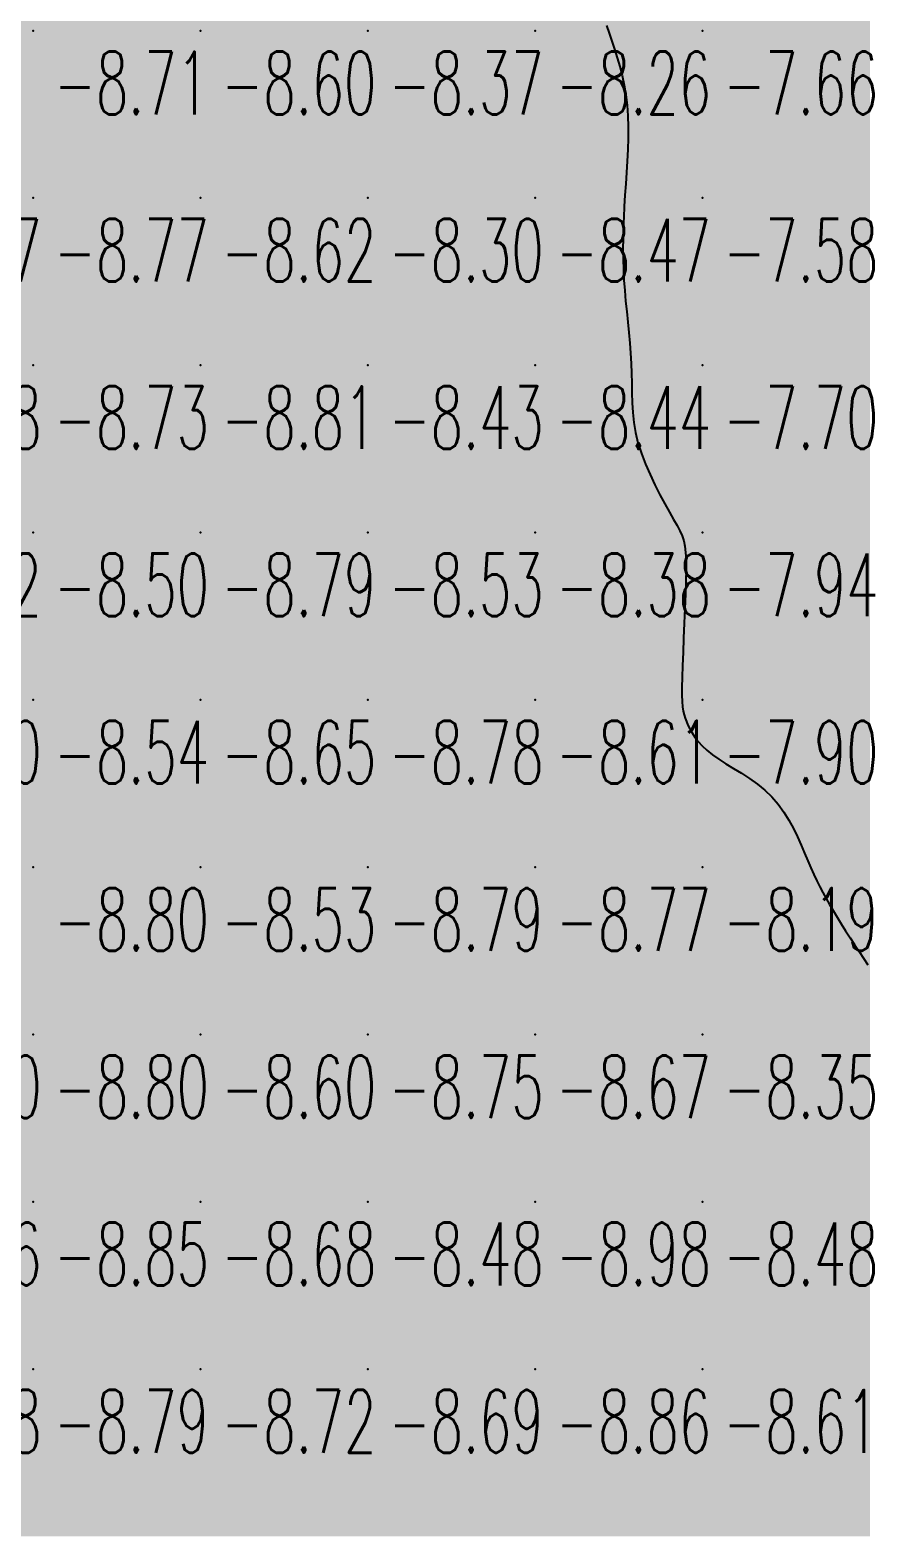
# Model space of a CAD drawing. Header units: millimetres. Extents: x 88261 to 90953, y 390274 to 392322.
# Drawn here: x 90140.1 to 90190.1, y 391077.4 to 391167.3 of the extents above; entities that cross this region are included whole.
import ezdxf
from ezdxf.enums import TextEntityAlignment as Align

# ---------------------------------------------------------------- set-up
doc = ezdxf.new("R2010")
doc.units = ezdxf.units.MM
doc.header["$LTSCALE"] = 25
for name, color, linetype in [('CN_03_00', 7, 'Continuous'), ('COTEAlt', 7, 'Continuous'), ('TN_COLORIAGE', 7, 'Continuous')]:
    doc.layers.add(name, color=color, linetype=linetype)
doc.styles.add('Simplex 1.0', font='Simplex.shx', dxfattribs={"width": 0.99, "height": 2.5})
doc.styles.get("Standard").update_dxf_attribs({"font": 'times.ttf'})

# ---------------------------------------------------------------- blocks, each defined once
blk = doc.blocks.new('COTE')
at = {"color": 0}
blk.add_point((0, 0), dxfattribs=at)
at = {"layer": 'COTEAlt'}
blk.add_attdef('ALT', text='', height=3.75, dxfattribs=at).set_placement((1.25, -1.25), align=Align.TOP_LEFT)

msp = doc.modelspace()

# ---------------------------------------------------------------- linework, layer by layer
at = {"layer": 'CN_03_00', "elevation": -8, "flags": 128}
msp.add_lwpolyline([(90174.503, 391167.541), (90174.663, 391167.085), (90174.826, 391166.614), (90174.991, 391166.128), (90175.153, 391165.623), (90175.306, 391165.101), (90175.446, 391164.557), (90175.569, 391163.993), (90175.67, 391163.405), (90175.744, 391162.793), (90175.789, 391162.156), (90175.807, 391161.498), (90175.802, 391160.824), (90175.78, 391160.14), (90175.746, 391159.45), (90175.703, 391158.761), (90175.657, 391158.076), (90175.611, 391157.401), (90175.571, 391156.74), (90175.538, 391156.091), (90175.512, 391155.453), (90175.496, 391154.823), (90175.491, 391154.198), (90175.496, 391153.576), (90175.515, 391152.955), (90175.547, 391152.332), (90175.594, 391151.705), (90175.651, 391151.076), (90175.715, 391150.446), (90175.781, 391149.817), (90175.845, 391149.192), (90175.904, 391148.571), (90175.952, 391147.958), (90175.986, 391147.353), (90176.004, 391146.759), (90176.013, 391146.171), (90176.021, 391145.587), (90176.039, 391145.004), (90176.076, 391144.417), (90176.14, 391143.824), (90176.242, 391143.221), (90176.39, 391142.603), (90176.59, 391141.972), (90176.834, 391141.334), (90177.109, 391140.703), (90177.403, 391140.088), (90177.704, 391139.502), (90177.998, 391138.955), (90178.275, 391138.46), (90178.521, 391138.026), (90178.727, 391137.661), (90178.894, 391137.344), (90179.025, 391137.049), (90179.123, 391136.752), (90179.193, 391136.426), (90179.237, 391136.046), (90179.259, 391135.587), (90179.262, 391135.023), (90179.25, 391134.338), (90179.227, 391133.555), (90179.195, 391132.705), (90179.157, 391131.821), (90179.119, 391130.935), (90179.082, 391130.079), (90179.05, 391129.284), (90179.027, 391128.584), (90179.015, 391128.001), (90179.015, 391127.526), (90179.028, 391127.142), (90179.053, 391126.83), (90179.091, 391126.573), (90179.142, 391126.352), (90179.206, 391126.151), (90179.284, 391125.95), (90179.376, 391125.736), (90179.487, 391125.507), (90179.621, 391125.267), (90179.785, 391125.016), (90179.983, 391124.758), (90180.221, 391124.494), (90180.503, 391124.228), (90180.834, 391123.961), (90181.218, 391123.694), (90181.644, 391123.424), (90182.1, 391123.145), (90182.574, 391122.852), (90183.052, 391122.54), (90183.523, 391122.204), (90183.975, 391121.839), (90184.393, 391121.439), (90184.77, 391121.002), (90185.106, 391120.534), (90185.407, 391120.045), (90185.676, 391119.545), (90185.919, 391119.042), (90186.14, 391118.546), (90186.345, 391118.066), (90186.536, 391117.612), (90186.719, 391117.19), (90186.898, 391116.796), (90187.075, 391116.424), (90187.254, 391116.066), (90187.438, 391115.715), (90187.63, 391115.365), (90187.834, 391115.01), (90188.052, 391114.641), (90188.288, 391114.254), (90188.537, 391113.852), (90188.796, 391113.441), (90189.062, 391113.024), (90189.331, 391112.608), (90189.598, 391112.197), (90189.86, 391111.795), (90190.113, 391111.409)], dxfattribs=at)
at = {"layer": 'TN_COLORIAGE', "color": 171}
for points in [[(90130.249, 391177.239, -8.399), (90130.249, 391167.239, -8.399), (90140.249, 391177.239, -8.399)], [(90130.249, 391167.239, -8.399), (90140.249, 391167.239, -8.399), (90140.249, 391177.239, -8.399)], [(90140.249, 391177.239, -8.425), (90140.249, 391167.239, -8.425), (90150.249, 391177.239, -8.425)], [(90140.249, 391167.239, -8.425), (90150.249, 391167.239, -8.425), (90150.249, 391177.239, -8.425)], [(90150.249, 391167.239, -8.506), (90160.249, 391167.239, -8.506), (90160.249, 391177.239, -8.506)], [(90150.249, 391177.239, -8.506), (90150.249, 391167.239, -8.506), (90160.249, 391177.239, -8.506)], [(90160.249, 391177.239, -8), (90166.905, 391177.239, -8), (90160.249, 391167.239, -8), (90166.169, 391173.159, -8)], [(90160.249, 391167.239, -8), (90166.169, 391173.159, -8), (90170.249, 391167.239, -8), (90170.249, 391172.306, -8)], [(90173.494, 391170.484, -8.261), (90170.249, 391172.306, -8.261), (90170.249, 391167.239, -8.261)], [(90173.494, 391170.484, -8.261), (90174.601, 391167.239, -8.261), (90170.249, 391167.239, -8.261)], [(90130.249, 391167.239, -8.705), (90130.249, 391157.239, -8.705), (90140.249, 391167.239, -8.705)], [(90130.249, 391157.239, -8.705), (90140.249, 391157.239, -8.705), (90140.249, 391167.239, -8.705)], [(90140.249, 391167.239, -8.595), (90140.249, 391157.239, -8.595), (90150.249, 391167.239, -8.595)], [(90140.249, 391157.239, -8.595), (90150.249, 391157.239, -8.595), (90150.249, 391167.239, -8.595)], [(90150.249, 391157.239, -8.369), (90160.249, 391157.239, -8.369), (90160.249, 391167.239, -8.369)], [(90150.249, 391167.239, -8.369), (90150.249, 391157.239, -8.369), (90160.249, 391167.239, -8.369)], [(90160.249, 391157.239, -8.261), (90170.249, 391157.239, -8.261), (90170.249, 391167.239, -8.261)], [(90160.249, 391167.239, -8.261), (90160.249, 391157.239, -8.261), (90170.249, 391167.239, -8.261)], [(90170.249, 391157.239, -8), (90176.079, 391163.069, -8), (90170.249, 391167.239, -8), (90174.601, 391167.239, -8)], [(90175.55, 391157.239, -8.474), (90176.079, 391163.069, -8.474), (90170.249, 391157.239, -8.474)], [(90130.249, 391157.239, -8.774), (90130.249, 391147.239, -8.774), (90140.249, 391157.239, -8.774)], [(90130.249, 391147.239, -8.774), (90140.249, 391147.239, -8.774), (90140.249, 391157.239, -8.774)], [(90140.249, 391157.239, -8.617), (90140.249, 391147.239, -8.617), (90150.249, 391157.239, -8.617)], [(90140.249, 391147.239, -8.617), (90150.249, 391147.239, -8.617), (90150.249, 391157.239, -8.617)], [(90150.249, 391147.239, -8.295), (90160.249, 391147.239, -8.295), (90160.249, 391157.239, -8.295)], [(90150.249, 391157.239, -8.295), (90150.249, 391147.239, -8.295), (90160.249, 391157.239, -8.295)], [(90160.249, 391147.239, -8.474), (90170.249, 391147.239, -8.474), (90170.249, 391157.239, -8.474)], [(90160.249, 391157.239, -8.474), (90160.249, 391147.239, -8.474), (90170.249, 391157.239, -8.474)], [(90170.249, 391157.239, -8), (90175.55, 391157.239, -8), (90170.249, 391147.239, -8), (90175.387, 391152.378, -8)], [(90175.387, 391152.378, -8.444), (90176.184, 391147.239, -8.444), (90170.249, 391147.239, -8.444)], [(90130.249, 391147.239, -8.732), (90130.249, 391137.239, -8.732), (90140.249, 391147.239, -8.732)], [(90130.249, 391137.239, -8.732), (90140.249, 391137.239, -8.732), (90140.249, 391147.239, -8.732)], [(90140.249, 391147.239, -8.81), (90140.249, 391137.239, -8.81), (90150.249, 391147.239, -8.81)], [(90140.249, 391137.239, -8.81), (90150.249, 391137.239, -8.81), (90150.249, 391147.239, -8.81)], [(90150.249, 391137.239, -8.434), (90160.249, 391137.239, -8.434), (90160.249, 391147.239, -8.434)], [(90150.249, 391147.239, -8.434), (90150.249, 391137.239, -8.434), (90160.249, 391147.239, -8.434)], [(90160.249, 391137.239, -8.444), (90170.249, 391137.239, -8.444), (90170.249, 391147.239, -8.444)], [(90160.249, 391147.239, -8.444), (90160.249, 391137.239, -8.444), (90170.249, 391147.239, -8.444)], [(90170.249, 391147.239, -8), (90176.184, 391147.239, -8), (90170.249, 391137.239, -8), (90175.795, 391142.785, -8)], [(90175.795, 391142.785, -8.378), (90178.977, 391137.239, -8.378), (90170.249, 391137.239, -8.378)], [(90130.249, 391137.239, -8.501), (90130.249, 391127.239, -8.501), (90140.249, 391137.239, -8.501)], [(90130.249, 391127.239, -8.501), (90140.249, 391127.239, -8.501), (90140.249, 391137.239, -8.501)], [(90140.249, 391137.239, -8.788), (90140.249, 391127.239, -8.788), (90150.249, 391137.239, -8.788)], [(90140.249, 391127.239, -8.788), (90150.249, 391127.239, -8.788), (90150.249, 391137.239, -8.788)], [(90150.249, 391127.239, -8.533), (90160.249, 391127.239, -8.533), (90160.249, 391137.239, -8.533)], [(90150.249, 391137.239, -8.533), (90150.249, 391127.239, -8.533), (90160.249, 391137.239, -8.533)], [(90160.249, 391127.239, -8.378), (90170.249, 391127.239, -8.378), (90170.249, 391137.239, -8.378)], [(90160.249, 391137.239, -8.378), (90160.249, 391127.239, -8.378), (90170.249, 391137.239, -8.378)], [(90170.249, 391127.239, -8), (90179.424, 391136.415, -8), (90170.249, 391137.239, -8), (90178.977, 391137.239, -8)], [(90178.899, 391127.239, -8.614), (90179.424, 391136.415, -8.614), (90170.249, 391127.239, -8.614)], [(90130.249, 391127.239, -8.545), (90130.249, 391117.239, -8.545), (90140.249, 391127.239, -8.545)], [(90130.249, 391117.239, -8.545), (90140.249, 391117.239, -8.545), (90140.249, 391127.239, -8.545)], [(90140.249, 391127.239, -8.655), (90140.249, 391117.239, -8.655), (90150.249, 391127.239, -8.655)], [(90140.249, 391117.239, -8.655), (90150.249, 391117.239, -8.655), (90150.249, 391127.239, -8.655)], [(90150.249, 391117.239, -8.782), (90160.249, 391117.239, -8.782), (90160.249, 391127.239, -8.782)], [(90150.249, 391127.239, -8.782), (90150.249, 391117.239, -8.782), (90160.249, 391127.239, -8.782)], [(90160.249, 391117.239, -8.614), (90170.249, 391117.239, -8.614), (90170.249, 391127.239, -8.614)], [(90160.249, 391127.239, -8.614), (90160.249, 391117.239, -8.614), (90170.249, 391127.239, -8.614)], [(90170.249, 391117.239, -8), (90179.139, 391126.13, -8), (90170.249, 391127.239, -8), (90178.899, 391127.239, -8)], [(90170.249, 391117.239, -8), (90179.139, 391126.13, -8), (90180.249, 391117.239, -8), (90180.249, 391123.943, -8)], [(90184.872, 391121.863, -8.195), (90180.249, 391123.943, -8.195), (90180.249, 391117.239, -8.195)], [(90184.872, 391121.863, -8.195), (90186.621, 391117.239, -8.195), (90180.249, 391117.239, -8.195)], [(90130.249, 391117.239, -8.798), (90130.249, 391107.239, -8.798), (90140.249, 391117.239, -8.798)], [(90130.249, 391107.239, -8.798), (90140.249, 391107.239, -8.798), (90140.249, 391117.239, -8.798)], [(90140.249, 391117.239, -8.527), (90140.249, 391107.239, -8.527), (90150.249, 391117.239, -8.527)], [(90140.249, 391107.239, -8.527), (90150.249, 391107.239, -8.527), (90150.249, 391117.239, -8.527)], [(90150.249, 391107.239, -8.787), (90160.249, 391107.239, -8.787), (90160.249, 391117.239, -8.787)], [(90150.249, 391117.239, -8.787), (90150.249, 391107.239, -8.787), (90160.249, 391117.239, -8.787)], [(90160.249, 391107.239, -8.767), (90170.249, 391107.239, -8.767), (90170.249, 391117.239, -8.767)], [(90160.249, 391117.239, -8.767), (90160.249, 391107.239, -8.767), (90170.249, 391117.239, -8.767)], [(90170.249, 391107.239, -8.195), (90180.249, 391107.239, -8.195), (90180.249, 391117.239, -8.195)], [(90170.249, 391117.239, -8.195), (90170.249, 391107.239, -8.195), (90180.249, 391117.239, -8.195)], [(90180.249, 391107.239, -8), (90187.861, 391114.852, -8), (90180.249, 391117.239, -8), (90186.621, 391117.239, -8)], [(90180.249, 391107.239, -8), (90187.861, 391114.852, -8), (90190.249, 391107.239, -8), (90190.249, 391111.197, -8)], [(90130.249, 391107.239, -8.803), (90130.249, 391097.239, -8.803), (90140.249, 391107.239, -8.803)], [(90130.249, 391097.239, -8.803), (90140.249, 391097.239, -8.803), (90140.249, 391107.239, -8.803)], [(90140.249, 391107.239, -8.605), (90140.249, 391097.239, -8.605), (90150.249, 391107.239, -8.605)], [(90140.249, 391097.239, -8.605), (90150.249, 391097.239, -8.605), (90150.249, 391107.239, -8.605)], [(90150.249, 391097.239, -8.747), (90160.249, 391097.239, -8.747), (90160.249, 391107.239, -8.747)], [(90150.249, 391107.239, -8.747), (90150.249, 391097.239, -8.747), (90160.249, 391107.239, -8.747)], [(90160.249, 391097.239, -8.673), (90170.249, 391097.239, -8.673), (90170.249, 391107.239, -8.673)], [(90160.249, 391107.239, -8.673), (90160.249, 391097.239, -8.673), (90170.249, 391107.239, -8.673)], [(90170.249, 391097.239, -8.354), (90180.249, 391097.239, -8.354), (90180.249, 391107.239, -8.354)], [(90170.249, 391107.239, -8.354), (90170.249, 391097.239, -8.354), (90180.249, 391107.239, -8.354)], [(90180.249, 391097.239, -8.073), (90190.249, 391097.239, -8.073), (90190.249, 391107.239, -8.073)], [(90180.249, 391107.239, -8.073), (90180.249, 391097.239, -8.073), (90190.249, 391107.239, -8.073)], [(90135.731, 391092.721, -8.661), (90130.249, 391090.716, -8.661), (90140.249, 391097.239, -8.661), (90130.249, 391097.239, -8.661)], [(90135.731, 391092.721, -8.788), (90134.847, 391087.239, -8.788), (90140.249, 391097.239, -8.788), (90140.249, 391087.239, -8.788)], [(90140.249, 391097.239, -8.682), (90140.249, 391087.239, -8.682), (90150.249, 391097.239, -8.682)], [(90140.249, 391087.239, -8.682), (90150.249, 391087.239, -8.682), (90150.249, 391097.239, -8.682)], [(90150.249, 391087.239, -8.485), (90160.249, 391087.239, -8.485), (90160.249, 391097.239, -8.485)], [(90150.249, 391097.239, -8.485), (90150.249, 391087.239, -8.485), (90160.249, 391097.239, -8.485)], [(90160.249, 391087.239, -8.979), (90170.249, 391087.239, -8.979), (90170.249, 391097.239, -8.979)], [(90160.249, 391097.239, -8.979), (90160.249, 391087.239, -8.979), (90170.249, 391097.239, -8.979)], [(90170.249, 391087.239, -8.482), (90180.249, 391087.239, -8.482), (90180.249, 391097.239, -8.482)], [(90170.249, 391097.239, -8.482), (90170.249, 391087.239, -8.482), (90180.249, 391097.239, -8.482)], [(90180.249, 391087.239, -8.34), (90190.249, 391087.239, -8.34), (90190.249, 391097.239, -8.34)], [(90180.249, 391097.239, -8.34), (90180.249, 391087.239, -8.34), (90190.249, 391097.239, -8.34)], [(90130.249, 391078.902, -8.788), (90134.847, 391087.239, -8.788), (90130.249, 391077.239, -8.788), (90140.249, 391087.239, -8.788)], [(90130.249, 391077.239, -8.788), (90140.249, 391077.239, -8.788), (90140.249, 391087.239, -8.788)], [(90140.249, 391087.239, -8.725), (90140.249, 391077.239, -8.725), (90150.249, 391087.239, -8.725)], [(90140.249, 391077.239, -8.725), (90150.249, 391077.239, -8.725), (90150.249, 391087.239, -8.725)], [(90150.249, 391077.239, -8.692), (90160.249, 391077.239, -8.692), (90160.249, 391087.239, -8.692)], [(90150.249, 391087.239, -8.692), (90150.249, 391077.239, -8.692), (90160.249, 391087.239, -8.692)], [(90160.249, 391077.239, -8.863), (90170.249, 391077.239, -8.863), (90170.249, 391087.239, -8.863)], [(90160.249, 391087.239, -8.863), (90160.249, 391077.239, -8.863), (90170.249, 391087.239, -8.863)], [(90170.249, 391077.239, -8.614), (90180.249, 391077.239, -8.614), (90180.249, 391087.239, -8.614)], [(90170.249, 391087.239, -8.614), (90170.249, 391077.239, -8.614), (90180.249, 391087.239, -8.614)], [(90180.249, 391077.239, -8.189), (90190.249, 391077.239, -8.189), (90190.249, 391087.239, -8.189)], [(90180.249, 391087.239, -8.189), (90180.249, 391077.239, -8.189), (90190.249, 391087.239, -8.189)]]:
    msp.add_solid(points, dxfattribs=at)
at = {"layer": 'TN_COLORIAGE', "color": 161}
for points in [[(90174.601, 391167.239, -7.457), (90173.494, 391170.484, -7.457), (90180.249, 391167.239, -7.457), (90180.249, 391177.239, -7.457)], [(90180.249, 391167.239, -7.165), (90190.249, 391167.239, -7.165), (90190.249, 391177.239, -7.165)], [(90180.249, 391177.239, -7.165), (90180.249, 391167.239, -7.165), (90190.249, 391177.239, -7.165)], [(90174.601, 391167.239, -7.661), (90176.079, 391163.069, -7.661), (90180.249, 391167.239, -7.661)], [(90176.079, 391163.069, -7.58), (90175.55, 391157.239, -7.58), (90180.249, 391167.239, -7.58), (90180.249, 391157.239, -7.58)], [(90180.249, 391157.239, -7.517), (90190.249, 391157.239, -7.517), (90190.249, 391167.239, -7.517)], [(90180.249, 391167.239, -7.517), (90180.249, 391157.239, -7.517), (90190.249, 391167.239, -7.517)], [(90176.184, 391147.239, -7.58), (90175.387, 391152.378, -7.58), (90180.249, 391147.239, -7.58), (90180.249, 391157.239, -7.58)], [(90175.387, 391152.378, -7.58), (90175.55, 391157.239, -7.58), (90180.249, 391157.239, -7.58)], [(90180.249, 391147.239, -7.634), (90190.249, 391147.239, -7.634), (90190.249, 391157.239, -7.634)], [(90180.249, 391157.239, -7.634), (90180.249, 391147.239, -7.634), (90190.249, 391157.239, -7.634)], [(90178.977, 391137.239, -7.696), (90175.795, 391142.785, -7.696), (90180.249, 391137.239, -7.696), (90180.249, 391147.239, -7.696)], [(90175.795, 391142.785, -7.696), (90176.184, 391147.239, -7.696), (90180.249, 391147.239, -7.696)], [(90180.249, 391137.239, -7.639), (90190.249, 391137.239, -7.639), (90190.249, 391147.239, -7.639)], [(90180.249, 391147.239, -7.639), (90180.249, 391137.239, -7.639), (90190.249, 391147.239, -7.639)], [(90179.424, 391136.415, -7.904), (90178.899, 391127.239, -7.904), (90180.249, 391137.239, -7.904), (90180.249, 391127.239, -7.904)], [(90178.977, 391137.239, -7.945), (90179.424, 391136.415, -7.945), (90180.249, 391137.239, -7.945)], [(90180.249, 391127.239, -7.653), (90190.249, 391127.239, -7.653), (90190.249, 391137.239, -7.653)], [(90180.249, 391137.239, -7.653), (90180.249, 391127.239, -7.653), (90190.249, 391137.239, -7.653)], [(90178.899, 391127.239, -7.904), (90179.139, 391126.13, -7.904), (90180.249, 391127.239, -7.904)], [(90180.249, 391123.943, -7.904), (90179.139, 391126.13, -7.904), (90180.249, 391127.239, -7.904)], [(90180.249, 391123.943, -7.774), (90184.872, 391121.863, -7.774), (90180.249, 391127.239, -7.774), (90190.249, 391127.239, -7.774)], [(90186.621, 391117.239, -7.774), (90184.872, 391121.863, -7.774), (90190.249, 391117.239, -7.774), (90190.249, 391127.239, -7.774)], [(90186.621, 391117.239, -7.889), (90187.861, 391114.852, -7.889), (90190.249, 391117.239, -7.889)], [(90190.249, 391111.197, -7.889), (90187.861, 391114.852, -7.889), (90190.249, 391117.239, -7.889)]]:
    msp.add_solid(points, dxfattribs=at)

# ---------------------------------------------------------------- block references
at = {"layer": 'COTEAlt'}
ref = msp.add_blockref('COTE', (90140.249, 391167.239), dxfattribs=at)
ref.add_attrib('ALT', '-8.71', dxfattribs={"height": 3.75, "style": 'Simplex 1.0', "width": 0.6}).set_placement((90141.499, 391165.989), align=Align.TOP_LEFT)
ref = msp.add_blockref('COTE', (90150.249, 391167.239), dxfattribs=at)
ref.add_attrib('ALT', '-8.60', dxfattribs={"height": 3.75, "style": 'Simplex 1.0', "width": 0.6}).set_placement((90151.499, 391165.989), align=Align.TOP_LEFT)
ref = msp.add_blockref('COTE', (90160.249, 391167.239), dxfattribs=at)
ref.add_attrib('ALT', '-8.37', dxfattribs={"height": 3.75, "style": 'Simplex 1.0', "width": 0.6}).set_placement((90161.499, 391165.989), align=Align.TOP_LEFT)
ref = msp.add_blockref('COTE', (90170.249, 391167.239), dxfattribs=at)
ref.add_attrib('ALT', '-8.26', dxfattribs={"height": 3.75, "style": 'Simplex 1.0', "width": 0.6}).set_placement((90171.499, 391165.989), align=Align.TOP_LEFT)
ref = msp.add_blockref('COTE', (90180.249, 391167.239), dxfattribs=at)
ref.add_attrib('ALT', '-7.66', dxfattribs={"height": 3.75, "style": 'Simplex 1.0', "width": 0.6}).set_placement((90181.499, 391165.989), align=Align.TOP_LEFT)
ref = msp.add_blockref('COTE', (90130.249, 391157.239), dxfattribs=at)
ref.add_attrib('ALT', '-8.57', dxfattribs={"height": 3.75, "style": 'Simplex 1.0', "width": 0.6}).set_placement((90131.499, 391155.989), align=Align.TOP_LEFT)
ref = msp.add_blockref('COTE', (90140.249, 391157.239), dxfattribs=at)
ref.add_attrib('ALT', '-8.77', dxfattribs={"height": 3.75, "style": 'Simplex 1.0', "width": 0.6}).set_placement((90141.499, 391155.989), align=Align.TOP_LEFT)
ref = msp.add_blockref('COTE', (90150.249, 391157.239), dxfattribs=at)
ref.add_attrib('ALT', '-8.62', dxfattribs={"height": 3.75, "style": 'Simplex 1.0', "width": 0.6}).set_placement((90151.499, 391155.989), align=Align.TOP_LEFT)
ref = msp.add_blockref('COTE', (90160.249, 391157.239), dxfattribs=at)
ref.add_attrib('ALT', '-8.30', dxfattribs={"height": 3.75, "style": 'Simplex 1.0', "width": 0.6}).set_placement((90161.499, 391155.989), align=Align.TOP_LEFT)
ref = msp.add_blockref('COTE', (90170.249, 391157.239), dxfattribs=at)
ref.add_attrib('ALT', '-8.47', dxfattribs={"height": 3.75, "style": 'Simplex 1.0', "width": 0.6}).set_placement((90171.499, 391155.989), align=Align.TOP_LEFT)
ref = msp.add_blockref('COTE', (90180.249, 391157.239), dxfattribs=at)
ref.add_attrib('ALT', '-7.58', dxfattribs={"height": 3.75, "style": 'Simplex 1.0', "width": 0.6}).set_placement((90181.499, 391155.989), align=Align.TOP_LEFT)
ref = msp.add_blockref('COTE', (90130.249, 391147.239), dxfattribs=at)
ref.add_attrib('ALT', '-8.68', dxfattribs={"height": 3.75, "style": 'Simplex 1.0', "width": 0.6}).set_placement((90131.499, 391145.989), align=Align.TOP_LEFT)
ref = msp.add_blockref('COTE', (90140.249, 391147.239), dxfattribs=at)
ref.add_attrib('ALT', '-8.73', dxfattribs={"height": 3.75, "style": 'Simplex 1.0', "width": 0.6}).set_placement((90141.499, 391145.989), align=Align.TOP_LEFT)
ref = msp.add_blockref('COTE', (90150.249, 391147.239), dxfattribs=at)
ref.add_attrib('ALT', '-8.81', dxfattribs={"height": 3.75, "style": 'Simplex 1.0', "width": 0.6}).set_placement((90151.499, 391145.989), align=Align.TOP_LEFT)
ref = msp.add_blockref('COTE', (90160.249, 391147.239), dxfattribs=at)
ref.add_attrib('ALT', '-8.43', dxfattribs={"height": 3.75, "style": 'Simplex 1.0', "width": 0.6}).set_placement((90161.499, 391145.989), align=Align.TOP_LEFT)
ref = msp.add_blockref('COTE', (90170.249, 391147.239), dxfattribs=at)
ref.add_attrib('ALT', '-8.44', dxfattribs={"height": 3.75, "style": 'Simplex 1.0', "width": 0.6}).set_placement((90171.499, 391145.989), align=Align.TOP_LEFT)
ref = msp.add_blockref('COTE', (90180.249, 391147.239), dxfattribs=at)
ref.add_attrib('ALT', '-7.70', dxfattribs={"height": 3.75, "style": 'Simplex 1.0', "width": 0.6}).set_placement((90181.499, 391145.989), align=Align.TOP_LEFT)
ref = msp.add_blockref('COTE', (90130.249, 391137.239), dxfattribs=at)
ref.add_attrib('ALT', '-8.42', dxfattribs={"height": 3.75, "style": 'Simplex 1.0', "width": 0.6}).set_placement((90131.499, 391135.989), align=Align.TOP_LEFT)
ref = msp.add_blockref('COTE', (90140.249, 391137.239), dxfattribs=at)
ref.add_attrib('ALT', '-8.50', dxfattribs={"height": 3.75, "style": 'Simplex 1.0', "width": 0.6}).set_placement((90141.499, 391135.989), align=Align.TOP_LEFT)
ref = msp.add_blockref('COTE', (90150.249, 391137.239), dxfattribs=at)
ref.add_attrib('ALT', '-8.79', dxfattribs={"height": 3.75, "style": 'Simplex 1.0', "width": 0.6}).set_placement((90151.499, 391135.989), align=Align.TOP_LEFT)
ref = msp.add_blockref('COTE', (90160.249, 391137.239), dxfattribs=at)
ref.add_attrib('ALT', '-8.53', dxfattribs={"height": 3.75, "style": 'Simplex 1.0', "width": 0.6}).set_placement((90161.499, 391135.989), align=Align.TOP_LEFT)
ref = msp.add_blockref('COTE', (90170.249, 391137.239), dxfattribs=at)
ref.add_attrib('ALT', '-8.38', dxfattribs={"height": 3.75, "style": 'Simplex 1.0', "width": 0.6}).set_placement((90171.499, 391135.989), align=Align.TOP_LEFT)
ref = msp.add_blockref('COTE', (90180.249, 391137.239), dxfattribs=at)
ref.add_attrib('ALT', '-7.94', dxfattribs={"height": 3.75, "style": 'Simplex 1.0', "width": 0.6}).set_placement((90181.499, 391135.989), align=Align.TOP_LEFT)
ref = msp.add_blockref('COTE', (90130.249, 391127.239), dxfattribs=at)
ref.add_attrib('ALT', '-8.50', dxfattribs={"height": 3.75, "style": 'Simplex 1.0', "width": 0.6}).set_placement((90131.499, 391125.989), align=Align.TOP_LEFT)
ref = msp.add_blockref('COTE', (90140.249, 391127.239), dxfattribs=at)
ref.add_attrib('ALT', '-8.54', dxfattribs={"height": 3.75, "style": 'Simplex 1.0', "width": 0.6}).set_placement((90141.499, 391125.989), align=Align.TOP_LEFT)
ref = msp.add_blockref('COTE', (90150.249, 391127.239), dxfattribs=at)
ref.add_attrib('ALT', '-8.65', dxfattribs={"height": 3.75, "style": 'Simplex 1.0', "width": 0.6}).set_placement((90151.499, 391125.989), align=Align.TOP_LEFT)
ref = msp.add_blockref('COTE', (90160.249, 391127.239), dxfattribs=at)
ref.add_attrib('ALT', '-8.78', dxfattribs={"height": 3.75, "style": 'Simplex 1.0', "width": 0.6}).set_placement((90161.499, 391125.989), align=Align.TOP_LEFT)
ref = msp.add_blockref('COTE', (90170.249, 391127.239), dxfattribs=at)
ref.add_attrib('ALT', '-8.61', dxfattribs={"height": 3.75, "style": 'Simplex 1.0', "width": 0.6}).set_placement((90171.499, 391125.989), align=Align.TOP_LEFT)
ref = msp.add_blockref('COTE', (90180.249, 391127.239), dxfattribs=at)
ref.add_attrib('ALT', '-7.90', dxfattribs={"height": 3.75, "style": 'Simplex 1.0', "width": 0.6}).set_placement((90181.499, 391125.989), align=Align.TOP_LEFT)
ref = msp.add_blockref('COTE', (90140.249, 391117.239), dxfattribs=at)
ref.add_attrib('ALT', '-8.80', dxfattribs={"height": 3.75, "style": 'Simplex 1.0', "width": 0.6}).set_placement((90141.499, 391115.989), align=Align.TOP_LEFT)
ref = msp.add_blockref('COTE', (90150.249, 391117.239), dxfattribs=at)
ref.add_attrib('ALT', '-8.53', dxfattribs={"height": 3.75, "style": 'Simplex 1.0', "width": 0.6}).set_placement((90151.499, 391115.989), align=Align.TOP_LEFT)
ref = msp.add_blockref('COTE', (90160.249, 391117.239), dxfattribs=at)
ref.add_attrib('ALT', '-8.79', dxfattribs={"height": 3.75, "style": 'Simplex 1.0', "width": 0.6}).set_placement((90161.499, 391115.989), align=Align.TOP_LEFT)
ref = msp.add_blockref('COTE', (90170.249, 391117.239), dxfattribs=at)
ref.add_attrib('ALT', '-8.77', dxfattribs={"height": 3.75, "style": 'Simplex 1.0', "width": 0.6}).set_placement((90171.499, 391115.989), align=Align.TOP_LEFT)
ref = msp.add_blockref('COTE', (90180.249, 391117.239), dxfattribs=at)
ref.add_attrib('ALT', '-8.19', dxfattribs={"height": 3.75, "style": 'Simplex 1.0', "width": 0.6}).set_placement((90181.499, 391115.989), align=Align.TOP_LEFT)
ref = msp.add_blockref('COTE', (90130.249, 391107.239), dxfattribs=at)
ref.add_attrib('ALT', '-8.70', dxfattribs={"height": 3.75, "style": 'Simplex 1.0', "width": 0.6}).set_placement((90131.499, 391105.989), align=Align.TOP_LEFT)
ref = msp.add_blockref('COTE', (90140.249, 391107.239), dxfattribs=at)
ref.add_attrib('ALT', '-8.80', dxfattribs={"height": 3.75, "style": 'Simplex 1.0', "width": 0.6}).set_placement((90141.499, 391105.989), align=Align.TOP_LEFT)
ref = msp.add_blockref('COTE', (90150.249, 391107.239), dxfattribs=at)
ref.add_attrib('ALT', '-8.60', dxfattribs={"height": 3.75, "style": 'Simplex 1.0', "width": 0.6}).set_placement((90151.499, 391105.989), align=Align.TOP_LEFT)
ref = msp.add_blockref('COTE', (90160.249, 391107.239), dxfattribs=at)
ref.add_attrib('ALT', '-8.75', dxfattribs={"height": 3.75, "style": 'Simplex 1.0', "width": 0.6}).set_placement((90161.499, 391105.989), align=Align.TOP_LEFT)
ref = msp.add_blockref('COTE', (90170.249, 391107.239), dxfattribs=at)
ref.add_attrib('ALT', '-8.67', dxfattribs={"height": 3.75, "style": 'Simplex 1.0', "width": 0.6}).set_placement((90171.499, 391105.989), align=Align.TOP_LEFT)
ref = msp.add_blockref('COTE', (90180.249, 391107.239), dxfattribs=at)
ref.add_attrib('ALT', '-8.35', dxfattribs={"height": 3.75, "style": 'Simplex 1.0', "width": 0.6}).set_placement((90181.499, 391105.989), align=Align.TOP_LEFT)
ref = msp.add_blockref('COTE', (90130.249, 391097.239), dxfattribs=at)
ref.add_attrib('ALT', '-8.66', dxfattribs={"height": 3.75, "style": 'Simplex 1.0', "width": 0.6}).set_placement((90131.499, 391095.989), align=Align.TOP_LEFT)
ref = msp.add_blockref('COTE', (90140.249, 391097.239), dxfattribs=at)
ref.add_attrib('ALT', '-8.85', dxfattribs={"height": 3.75, "style": 'Simplex 1.0', "width": 0.6}).set_placement((90141.499, 391095.989), align=Align.TOP_LEFT)
ref = msp.add_blockref('COTE', (90150.249, 391097.239), dxfattribs=at)
ref.add_attrib('ALT', '-8.68', dxfattribs={"height": 3.75, "style": 'Simplex 1.0', "width": 0.6}).set_placement((90151.499, 391095.989), align=Align.TOP_LEFT)
ref = msp.add_blockref('COTE', (90160.249, 391097.239), dxfattribs=at)
ref.add_attrib('ALT', '-8.48', dxfattribs={"height": 3.75, "style": 'Simplex 1.0', "width": 0.6}).set_placement((90161.499, 391095.989), align=Align.TOP_LEFT)
ref = msp.add_blockref('COTE', (90170.249, 391097.239), dxfattribs=at)
ref.add_attrib('ALT', '-8.98', dxfattribs={"height": 3.75, "style": 'Simplex 1.0', "width": 0.6}).set_placement((90171.499, 391095.989), align=Align.TOP_LEFT)
ref = msp.add_blockref('COTE', (90180.249, 391097.239), dxfattribs=at)
ref.add_attrib('ALT', '-8.48', dxfattribs={"height": 3.75, "style": 'Simplex 1.0', "width": 0.6}).set_placement((90181.499, 391095.989), align=Align.TOP_LEFT)
ref = msp.add_blockref('COTE', (90130.249, 391087.239), dxfattribs=at)
ref.add_attrib('ALT', '-9.18', dxfattribs={"height": 3.75, "style": 'Simplex 1.0', "width": 0.6}).set_placement((90131.499, 391085.989), align=Align.TOP_LEFT)
ref = msp.add_blockref('COTE', (90140.249, 391087.239), dxfattribs=at)
ref.add_attrib('ALT', '-8.79', dxfattribs={"height": 3.75, "style": 'Simplex 1.0', "width": 0.6}).set_placement((90141.499, 391085.989), align=Align.TOP_LEFT)
ref = msp.add_blockref('COTE', (90150.249, 391087.239), dxfattribs=at)
ref.add_attrib('ALT', '-8.72', dxfattribs={"height": 3.75, "style": 'Simplex 1.0', "width": 0.6}).set_placement((90151.499, 391085.989), align=Align.TOP_LEFT)
ref = msp.add_blockref('COTE', (90160.249, 391087.239), dxfattribs=at)
ref.add_attrib('ALT', '-8.69', dxfattribs={"height": 3.75, "style": 'Simplex 1.0', "width": 0.6}).set_placement((90161.499, 391085.989), align=Align.TOP_LEFT)
ref = msp.add_blockref('COTE', (90170.249, 391087.239), dxfattribs=at)
ref.add_attrib('ALT', '-8.86', dxfattribs={"height": 3.75, "style": 'Simplex 1.0', "width": 0.6}).set_placement((90171.499, 391085.989), align=Align.TOP_LEFT)
ref = msp.add_blockref('COTE', (90180.249, 391087.239), dxfattribs=at)
ref.add_attrib('ALT', '-8.61', dxfattribs={"height": 3.75, "style": 'Simplex 1.0', "width": 0.6}).set_placement((90181.499, 391085.989), align=Align.TOP_LEFT)

doc.saveas('drawing.dxf')
